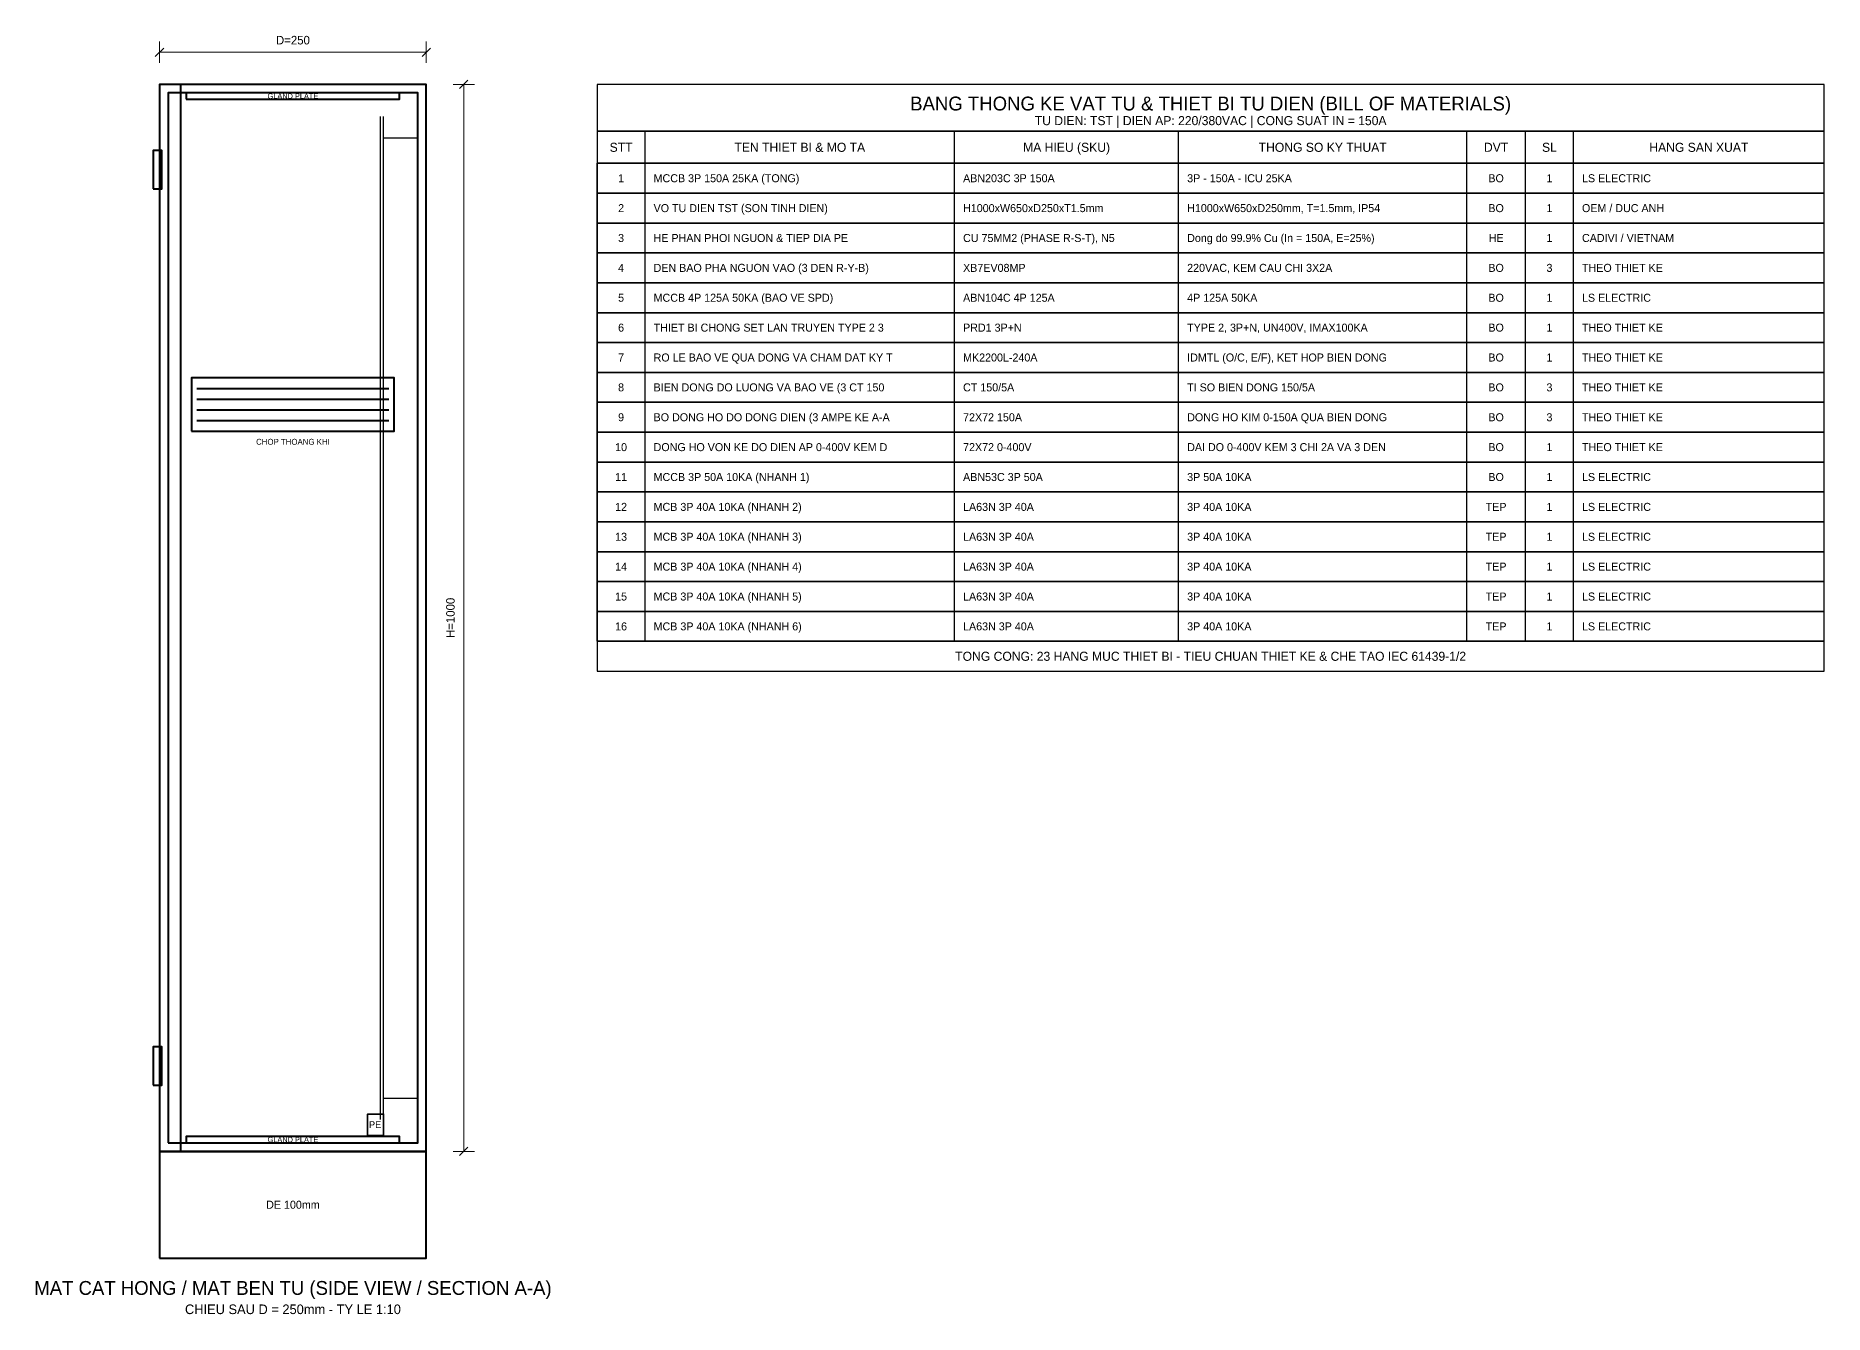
# Model space of a CAD drawing. Header units: metres. Extents: x 48 to 4090, y 45 to 1246.
# Drawn here: x 2414 to 4090, y 47 to 1246 of the extents above; entities that cross this region are included whole.
import ezdxf
from ezdxf.enums import TextEntityAlignment as Align

# ---------------------------------------------------------------- set-up
doc = ezdxf.new("R2010")
doc.units = ezdxf.units.M
for name, color, linetype, lineweight in [('0_COPPER', 3, 'Continuous', 35), ('0_DIM', 1, 'Continuous', 15), ('0_FRAME', 6, 'Continuous', 40), ('0_PLATE', 4, 'Continuous', 25), ('0_TABLE', 4, 'Continuous', 25), ('0_TABLE_HDR', 2, 'Continuous', 30), ('0_TEXT', 7, 'Continuous', 20), ('0_TEXT_TITLE', 3, 'Continuous', 30)]:
    doc.layers.add(name, color=color, linetype=linetype, lineweight=lineweight)

msp = doc.modelspace()

# ---------------------------------------------------------------- linework, layer by layer
at = {"layer": '0_COPPER', "color": 3}
msp.add_lwpolyline([(2725, 215), (2740, 215), (2740, 235), (2725, 235), (2725, 215)], close=True, dxfattribs=at)
at = {"layer": '0_DIM', "color": 1}
for p, q in [((2526, 1226), (2534, 1234)), ((2530, 1220), (2530, 1240)), ((2530, 1230), (2780, 1230)), ((2776, 1226), (2784, 1234)), ((2780, 1220), (2780, 1240)), ((2805, 1200), (2825, 1200)), ((2811, 1196), (2819, 1204)), ((2815, 200), (2815, 1200)), ((2811, 196), (2819, 204)), ((2805, 200), (2825, 200))]:
    msp.add_line(p, q, dxfattribs=at)
at = {"layer": '0_FRAME'}
for p, q in [((2565, 915), (2745, 915)), ((2565, 905), (2745, 905)), ((2565, 895), (2745, 895)), ((2565, 885), (2745, 885))]:
    msp.add_line(p, q, dxfattribs=at)
for points in [[(2530, 200), (2780, 200), (2780, 1200), (2530, 1200), (2530, 200)], [(2530, 200), (2550, 200), (2550, 1200), (2530, 1200), (2530, 200)], [(2538, 208), (2772, 208), (2772, 1192), (2538, 1192), (2538, 208)], [(2555, 1186), (2755, 1186), (2755, 1192), (2555, 1192), (2555, 1186)], [(2524, 1102), (2532, 1102), (2532, 1138), (2524, 1138), (2524, 1102)], [(2560, 875), (2750, 875), (2750, 925), (2560, 925), (2560, 875)], [(2524, 262), (2532, 262), (2532, 298), (2524, 298), (2524, 262)], [(2555, 208), (2755, 208), (2755, 214), (2555, 214), (2555, 208)], [(2530, 100), (2780, 100), (2780, 200), (2530, 200), (2530, 100)]]:
    msp.add_lwpolyline(points, close=True, dxfattribs=at)
at = {"layer": '0_PLATE', "color": 4}
for p, q in [((2737, 230), (2737, 1170)), ((2740, 230), (2740, 1170)), ((2740, 1150), (2772, 1150)), ((2740, 250), (2772, 250))]:
    msp.add_line(p, q, dxfattribs=at)
at = {"layer": '0_TABLE', "color": 4}
for p, q in [((2985, 1126), (2985, 1156)), ((3275, 1126), (3275, 1156)), ((3485, 1126), (3485, 1156)), ((3755, 1126), (3755, 1156)), ((3810, 1126), (3810, 1156)), ((3855, 1126), (3855, 1156)), ((2940, 1098), (2940, 1126)), ((2985, 1098), (2985, 1126)), ((3275, 1098), (3275, 1126)), ((3485, 1098), (3485, 1126)), ((3755, 1098), (3755, 1126)), ((3810, 1098), (3810, 1126)), ((3855, 1098), (3855, 1126)), ((2940, 1070), (2940, 1098)), ((2985, 1070), (2985, 1098)), ((3275, 1070), (3275, 1098)), ((3485, 1070), (3485, 1098)), ((3755, 1070), (3755, 1098)), ((3810, 1070), (3810, 1098)), ((3855, 1070), (3855, 1098)), ((2940, 1042), (2940, 1070)), ((2985, 1042), (2985, 1070)), ((3275, 1042), (3275, 1070)), ((3485, 1042), (3485, 1070)), ((3755, 1042), (3755, 1070)), ((3810, 1042), (3810, 1070)), ((3855, 1042), (3855, 1070)), ((2940, 1014), (2940, 1042)), ((2985, 1014), (2985, 1042)), ((3275, 1014), (3275, 1042)), ((3485, 1014), (3485, 1042)), ((3755, 1014), (3755, 1042)), ((3810, 1014), (3810, 1042)), ((3855, 1014), (3855, 1042)), ((2940, 986), (2940, 1014)), ((2985, 986), (2985, 1014)), ((3275, 986), (3275, 1014)), ((3485, 986), (3485, 1014)), ((3755, 986), (3755, 1014)), ((3810, 986), (3810, 1014)), ((3855, 986), (3855, 1014)), ((2940, 958), (2940, 986)), ((2985, 958), (2985, 986)), ((3275, 958), (3275, 986)), ((3485, 958), (3485, 986)), ((3755, 958), (3755, 986)), ((3810, 958), (3810, 986)), ((3855, 958), (3855, 986)), ((2940, 930), (2940, 958)), ((2985, 930), (2985, 958)), ((3275, 930), (3275, 958)), ((3485, 930), (3485, 958)), ((3755, 930), (3755, 958)), ((3810, 930), (3810, 958)), ((3855, 930), (3855, 958)), ((2940, 902), (2940, 930)), ((2985, 902), (2985, 930)), ((3275, 902), (3275, 930)), ((3485, 902), (3485, 930)), ((3755, 902), (3755, 930)), ((3810, 902), (3810, 930)), ((3855, 902), (3855, 930)), ((2940, 874), (2940, 902)), ((2985, 874), (2985, 902)), ((3275, 874), (3275, 902)), ((3485, 874), (3485, 902)), ((3755, 874), (3755, 902)), ((3810, 874), (3810, 902)), ((3855, 874), (3855, 902)), ((2940, 846), (2940, 874)), ((2985, 846), (2985, 874)), ((3275, 846), (3275, 874)), ((3485, 846), (3485, 874)), ((3755, 846), (3755, 874)), ((3810, 846), (3810, 874)), ((3855, 846), (3855, 874)), ((2940, 818), (2940, 846)), ((2985, 818), (2985, 846)), ((3275, 818), (3275, 846)), ((3485, 818), (3485, 846)), ((3755, 818), (3755, 846)), ((3810, 818), (3810, 846)), ((3855, 818), (3855, 846)), ((2940, 790), (2940, 818)), ((2985, 790), (2985, 818)), ((3275, 790), (3275, 818)), ((3485, 790), (3485, 818)), ((3755, 790), (3755, 818)), ((3810, 790), (3810, 818)), ((3855, 790), (3855, 818)), ((2940, 762), (2940, 790)), ((2985, 762), (2985, 790)), ((3275, 762), (3275, 790)), ((3485, 762), (3485, 790)), ((3755, 762), (3755, 790)), ((3810, 762), (3810, 790)), ((3855, 762), (3855, 790)), ((2940, 734), (2940, 762)), ((2985, 734), (2985, 762)), ((3275, 734), (3275, 762)), ((3485, 734), (3485, 762)), ((3755, 734), (3755, 762)), ((3810, 734), (3810, 762)), ((3855, 734), (3855, 762)), ((2940, 706), (2940, 734)), ((2985, 706), (2985, 734)), ((3275, 706), (3275, 734)), ((3485, 706), (3485, 734)), ((3755, 706), (3755, 734)), ((3810, 706), (3810, 734)), ((3855, 706), (3855, 734)), ((2940, 678), (2940, 706)), ((2985, 678), (2985, 706)), ((3275, 678), (3275, 706)), ((3485, 678), (3485, 706)), ((3755, 678), (3755, 706)), ((3810, 678), (3810, 706)), ((3855, 678), (3855, 706))]:
    msp.add_line(p, q, dxfattribs=at)
for points in [[(2940, 1156), (4090, 1156), (4090, 1200), (2940, 1200), (2940, 1156)], [(2940, 1126), (4090, 1126), (4090, 1156), (2940, 1156), (2940, 1126)], [(2940, 1098), (4090, 1098), (4090, 1126), (2940, 1126), (2940, 1098)], [(2940, 1070), (4090, 1070), (4090, 1098), (2940, 1098), (2940, 1070)], [(2940, 1042), (4090, 1042), (4090, 1070), (2940, 1070), (2940, 1042)], [(2940, 1014), (4090, 1014), (4090, 1042), (2940, 1042), (2940, 1014)], [(2940, 986), (4090, 986), (4090, 1014), (2940, 1014), (2940, 986)], [(2940, 958), (4090, 958), (4090, 986), (2940, 986), (2940, 958)], [(2940, 930), (4090, 930), (4090, 958), (2940, 958), (2940, 930)], [(2940, 902), (4090, 902), (4090, 930), (2940, 930), (2940, 902)], [(2940, 874), (4090, 874), (4090, 902), (2940, 902), (2940, 874)], [(2940, 846), (4090, 846), (4090, 874), (2940, 874), (2940, 846)], [(2940, 818), (4090, 818), (4090, 846), (2940, 846), (2940, 818)], [(2940, 790), (4090, 790), (4090, 818), (2940, 818), (2940, 790)], [(2940, 762), (4090, 762), (4090, 790), (2940, 790), (2940, 762)], [(2940, 734), (4090, 734), (4090, 762), (2940, 762), (2940, 734)], [(2940, 706), (4090, 706), (4090, 734), (2940, 734), (2940, 706)], [(2940, 678), (4090, 678), (4090, 706), (2940, 706), (2940, 678)], [(2940, 650), (4090, 650), (4090, 678), (2940, 678), (2940, 650)]]:
    msp.add_lwpolyline(points, close=True, dxfattribs=at)

# ---------------------------------------------------------------- texts
at = {"layer": '0_COPPER', "color": 3}
msp.add_text('PE', height=6.5, dxfattribs=at).set_placement((2732, 225), align=Align.MIDDLE_CENTER)
at = {"layer": '0_TABLE_HDR', "color": 2}
for s, height, p in [('BANG THONG KE VAT TU & THIET BI TU DIEN (BILL OF MATERIALS)', 13, (3515, 1182)), ('STT', 8.5, (2962.5, 1141)), ('TEN THIET BI & MO TA', 8.5, (3130, 1141)), ('MA HIEU (SKU)', 8.5, (3380, 1141)), ('THONG SO KY THUAT', 8.5, (3620, 1141)), ('DVT', 8.5, (3782.5, 1141)), ('SL', 8.5, (3832.5, 1141)), ('HANG SAN XUAT', 8.5, (3972.5, 1141)), ('TONG CONG: 23 HANG MUC THIET BI - TIEU CHUAN THIET KE & CHE TAO IEC 61439-1/2', 8.5, (3515, 664))]:
    msp.add_text(s, height=height, dxfattribs=at).set_placement(p, align=Align.MIDDLE_CENTER)
at = {"layer": '0_TEXT', "color": 1}
msp.add_text('D=250', height=8, dxfattribs=at).set_placement((2655, 1235), align=Align.BOTTOM_CENTER)
at = {"layer": '0_TEXT'}
for s, height, p in [('GLAND PLATE', 5, (2655, 1189)), ('TU DIEN: TST | DIEN AP: 220/380VAC | CONG SUAT IN = 150A', 8.5, (3515, 1166)), ('CHOP THOANG KHI', 5.5, (2655, 865)), ('GLAND PLATE', 5, (2655, 211)), ('DE 100mm', 7.5, (2655, 150)), ('CHIEU SAU D = 250mm - TY LE 1:10', 9, (2655, 52))]:
    msp.add_text(s, height=height, dxfattribs=at).set_placement(p, align=Align.MIDDLE_CENTER)
at = {"layer": '0_TEXT', "color": 7}
for s, p in [('1', (2962.5, 1112)), ('BO', (3782.5, 1112)), ('1', (3832.5, 1112)), ('2', (2962.5, 1084)), ('BO', (3782.5, 1084)), ('1', (3832.5, 1084)), ('3', (2962.5, 1056)), ('HE', (3782.5, 1056)), ('1', (3832.5, 1056)), ('4', (2962.5, 1028)), ('BO', (3782.5, 1028)), ('3', (3832.5, 1028)), ('5', (2962.5, 1000)), ('BO', (3782.5, 1000)), ('1', (3832.5, 1000)), ('6', (2962.5, 972)), ('BO', (3782.5, 972)), ('1', (3832.5, 972)), ('7', (2962.5, 944)), ('BO', (3782.5, 944)), ('1', (3832.5, 944)), ('8', (2962.5, 916)), ('BO', (3782.5, 916)), ('3', (3832.5, 916)), ('9', (2962.5, 888)), ('BO', (3782.5, 888)), ('3', (3832.5, 888)), ('10', (2962.5, 860)), ('BO', (3782.5, 860)), ('1', (3832.5, 860)), ('11', (2962.5, 832)), ('BO', (3782.5, 832)), ('1', (3832.5, 832)), ('12', (2962.5, 804)), ('TEP', (3782.5, 804)), ('1', (3832.5, 804)), ('13', (2962.5, 776)), ('TEP', (3782.5, 776)), ('1', (3832.5, 776)), ('14', (2962.5, 748)), ('TEP', (3782.5, 748)), ('1', (3832.5, 748)), ('15', (2962.5, 720)), ('TEP', (3782.5, 720)), ('1', (3832.5, 720)), ('16', (2962.5, 692)), ('TEP', (3782.5, 692)), ('1', (3832.5, 692))]:
    msp.add_text(s, height=7.5, dxfattribs=at).set_placement(p, align=Align.MIDDLE_CENTER)
for s, p in [('MCCB 3P 150A 25KA (TONG)', (2993, 1112)), ('ABN203C 3P 150A', (3283, 1112)), ('3P - 150A - ICU 25KA', (3493, 1112)), ('VO TU DIEN TST (SON TINH DIEN)', (2993, 1084)), ('H1000xW650xD250xT1.5mm', (3283, 1084)), ('H1000xW650xD250mm, T=1.5mm, IP54', (3493, 1084)), ('HE PHAN PHOI NGUON & TIEP DIA PE', (2993, 1056)), ('CU 75MM2 (PHASE R-S-T), N5', (3283, 1056)), ('Dong do 99.9% Cu (In = 150A, E=25%)', (3493, 1056)), ('DEN BAO PHA NGUON VAO (3 DEN R-Y-B)', (2993, 1028)), ('XB7EV08MP', (3283, 1028)), ('220VAC, KEM CAU CHI 3X2A', (3493, 1028)), ('MCCB 4P 125A 50KA (BAO VE SPD)', (2993, 1000)), ('ABN104C 4P 125A', (3283, 1000)), ('4P 125A 50KA', (3493, 1000)), ('THIET BI CHONG SET LAN TRUYEN TYPE 2 3', (2993, 972)), ('PRD1 3P+N', (3283, 972)), ('TYPE 2, 3P+N, UN400V, IMAX100KA', (3493, 972)), ('RO LE BAO VE QUA DONG VA CHAM DAT KY T', (2993, 944)), ('MK2200L-240A', (3283, 944)), ('IDMTL (O/C, E/F), KET HOP BIEN DONG ', (3493, 944)), ('BIEN DONG DO LUONG VA BAO VE (3 CT 150', (2993, 916)), ('CT 150/5A', (3283, 916)), ('TI SO BIEN DONG 150/5A', (3493, 916)), ('BO DONG HO DO DONG DIEN (3 AMPE KE A-A', (2993, 888)), ('72X72 150A', (3283, 888)), ('DONG HO KIM 0-150A QUA BIEN DONG', (3493, 888)), ('DONG HO VON KE DO DIEN AP 0-400V KEM D', (2993, 860)), ('72X72 0-400V', (3283, 860)), ('DAI DO 0-400V KEM 3 CHI 2A VA 3 DEN ', (3493, 860)), ('MCCB 3P 50A 10KA (NHANH 1)', (2993, 832)), ('ABN53C 3P 50A', (3283, 832)), ('3P 50A 10KA', (3493, 832)), ('MCB 3P 40A 10KA (NHANH 2)', (2993, 804)), ('LA63N 3P 40A', (3283, 804)), ('3P 40A 10KA', (3493, 804)), ('MCB 3P 40A 10KA (NHANH 3)', (2993, 776)), ('LA63N 3P 40A', (3283, 776)), ('3P 40A 10KA', (3493, 776)), ('MCB 3P 40A 10KA (NHANH 4)', (2993, 748)), ('LA63N 3P 40A', (3283, 748)), ('3P 40A 10KA', (3493, 748)), ('MCB 3P 40A 10KA (NHANH 5)', (2993, 720)), ('LA63N 3P 40A', (3283, 720)), ('3P 40A 10KA', (3493, 720)), ('MCB 3P 40A 10KA (NHANH 6)', (2993, 692)), ('LA63N 3P 40A', (3283, 692)), ('3P 40A 10KA', (3493, 692))]:
    msp.add_text(s, height=7.5, dxfattribs=at).set_placement(p, align=Align.MIDDLE_LEFT)
at = {"layer": '0_TEXT', "color": 3}
for s, p in [('LS ELECTRIC', (3863, 1112)), ('OEM / DUC ANH', (3863, 1084)), ('CADIVI / VIETNAM', (3863, 1056)), ('THEO THIET KE', (3863, 1028)), ('LS ELECTRIC', (3863, 1000)), ('THEO THIET KE', (3863, 972)), ('THEO THIET KE', (3863, 944)), ('THEO THIET KE', (3863, 916)), ('THEO THIET KE', (3863, 888)), ('THEO THIET KE', (3863, 860)), ('LS ELECTRIC', (3863, 832)), ('LS ELECTRIC', (3863, 804)), ('LS ELECTRIC', (3863, 776)), ('LS ELECTRIC', (3863, 748)), ('LS ELECTRIC', (3863, 720)), ('LS ELECTRIC', (3863, 692))]:
    msp.add_text(s, height=7.5, dxfattribs=at).set_placement(p, align=Align.MIDDLE_LEFT)
at = {"layer": '0_TEXT', "color": 1}
msp.add_text('H=1000', height=8, rotation=90, dxfattribs=at).set_placement((2809, 700), align=Align.BOTTOM_CENTER)
at = {"layer": '0_TEXT_TITLE'}
msp.add_text('MAT CAT HONG / MAT BEN TU (SIDE VIEW / SECTION A-A)', height=13, dxfattribs=at).set_placement((2655, 72), align=Align.MIDDLE_CENTER)

doc.saveas('drawing.dxf')
